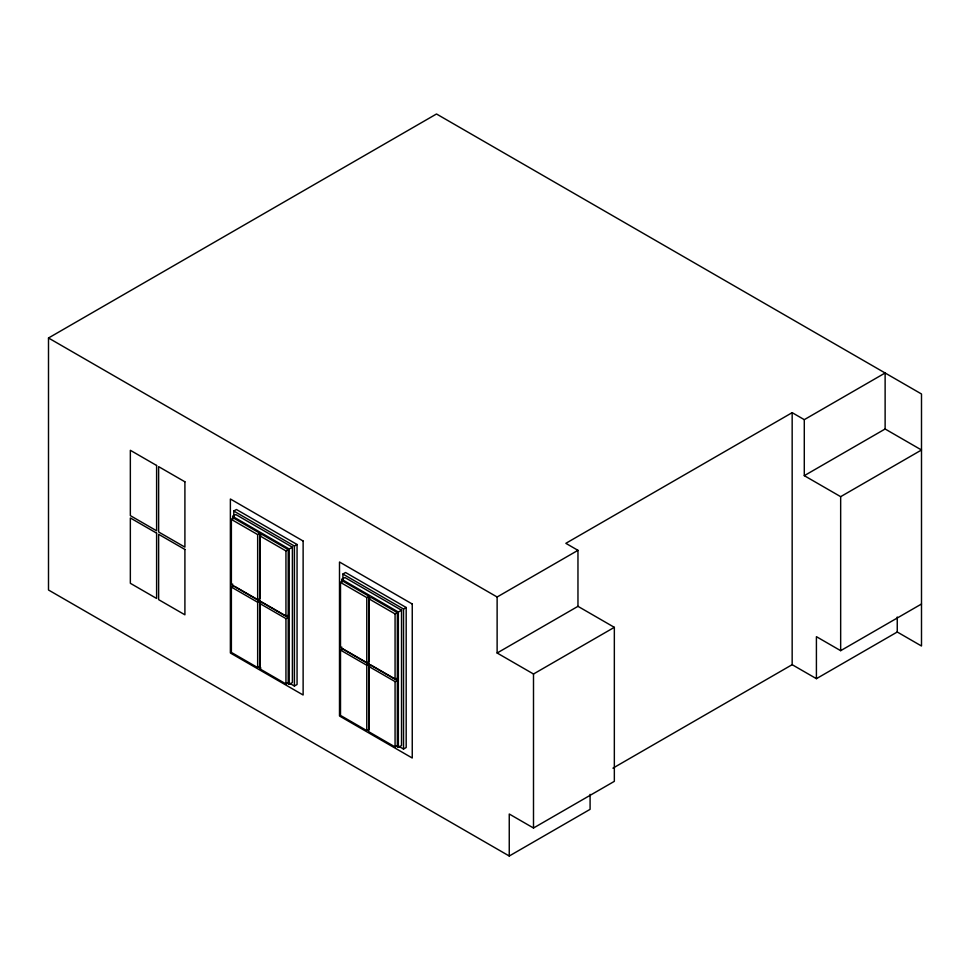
<?xml version="1.0" encoding="UTF-8"?>
<svg xmlns="http://www.w3.org/2000/svg" width="970" height="970" viewBox="0 0 970 970"><rect width="100%" height="100%" fill="white"/><g stroke="black" fill="none" stroke-linecap="round" stroke-linejoin="round"><path stroke-width="1.45" d="M590.087 794.345L590.087 809.344L509.25 856.013L48.5 590.002L48.5 337.996L436.5 113.987L921.5 393.99L921.5 646.008L897.25 632.003L816.413 678.673L792.163 664.68L612.931 768.155M233.782 517.058L233.782 511.032L236.437 509.505L297.062 544.497L297.062 684.505L294.407 686.045L289.254 683.062M232.654 519.362L232.654 516.355L235.807 514.536L292.394 547.201L292.394 682.54L289.23 684.359L286.659 682.88M231.381 519.423L233.661 518.101L259.936 533.27L259.936 598.611L257.656 599.921L231.381 584.752L231.381 519.423L257.656 534.579L259.936 533.27M259.681 535.755L261.948 534.434L288.223 549.602L288.223 614.944L285.944 616.253L259.681 601.085L259.681 535.755L285.944 550.924L288.223 549.602M232.654 516.355L289.23 549.02L292.394 547.201M233.782 511.032L294.407 546.037L297.062 544.497M234.91 586.498L259.936 600.939L259.936 666.281L257.656 667.59L231.381 652.422L231.381 587.092L233.661 585.771M231.381 587.092L257.656 602.261L259.936 600.939M259.681 603.425L261.948 602.115L288.223 617.272L288.223 682.613L285.944 683.923L259.681 668.754L259.681 603.425L285.944 618.593L288.223 617.272M342.907 580.06L342.907 574.034L345.562 572.506L406.187 607.499L406.187 747.518L403.532 749.046L398.379 746.063M341.779 582.364L341.779 579.357L344.932 577.538L401.519 610.203L401.519 745.542L398.355 747.361L395.784 745.881M340.506 582.424L342.786 581.103L369.061 596.271L369.061 661.613L366.781 662.922L340.506 647.754L340.506 582.424L366.781 597.593L369.061 596.271M368.806 598.757L371.074 597.447L397.348 612.603L397.348 677.945L395.069 679.255L368.806 664.086L368.806 598.757L395.069 613.925L397.348 612.603M341.779 579.357L398.355 612.021L401.519 610.203M342.907 574.034L403.532 609.039L406.187 607.499M340.506 650.094L342.786 648.772L369.061 663.941L369.061 729.282L366.781 730.592L340.506 715.423L340.506 650.094L366.781 665.262L369.061 663.941M804.288 419.658L804.288 475.664L885.125 428.995L885.125 372.989L804.288 419.658L792.163 412.662L565.837 543.333L577.962 550.329L577.962 606.335L497.125 653.004L497.125 596.999L48.5 337.996M368.806 666.426L371.074 665.117L397.348 680.285L397.348 745.615L395.069 746.924L368.806 731.756L368.806 666.426L395.069 681.595L397.348 680.285M497.125 596.999L577.962 550.329M497.125 653.004L533.5 674.004L614.337 627.335L614.337 781.347L533.5 828.016L509.25 814.012L509.25 856.013M804.288 475.664L840.663 496.664L921.5 449.995L885.125 428.995M816.413 678.673L816.413 636.672L840.663 650.676L921.5 604.007M577.962 606.335L614.337 627.335M258.372 666.548L260.942 668.027M897.25 617.005L897.25 632.003M840.663 496.664L840.663 650.676M792.163 412.662L792.163 664.68M533.5 674.004L533.5 828.016M403.532 609.039L403.532 749.046M398.355 612.021L398.355 747.361M395.069 613.925L395.069 679.255M395.069 681.595L395.069 746.924M366.781 597.593L366.781 662.922M366.781 665.262L366.781 730.592M341.779 647.026L341.779 650.033M294.407 546.037L294.407 686.045M289.23 549.02L289.23 684.359M285.944 550.924L285.944 616.253M285.944 618.593L285.944 683.923M257.656 534.579L257.656 599.921M257.656 602.261L257.656 667.59M232.654 584.025L232.654 587.032M303.125 541.005L230.375 499.004L230.375 653.004L303.125 695.005L303.125 541.005M412.25 604.007L339.5 562.006L339.5 716.005L412.25 758.019L412.25 604.007M156.606 465.467L130.344 450.298L130.344 515.628L156.606 530.796L156.606 465.467M184.906 481.799L158.631 466.631L158.631 531.972L184.906 547.128L184.906 481.799M156.606 533.136L130.344 517.968L130.344 583.297L156.606 598.466L156.606 533.136M184.906 549.469L158.631 534.3L158.631 599.642L184.906 614.81L184.906 549.469"/></g></svg>
